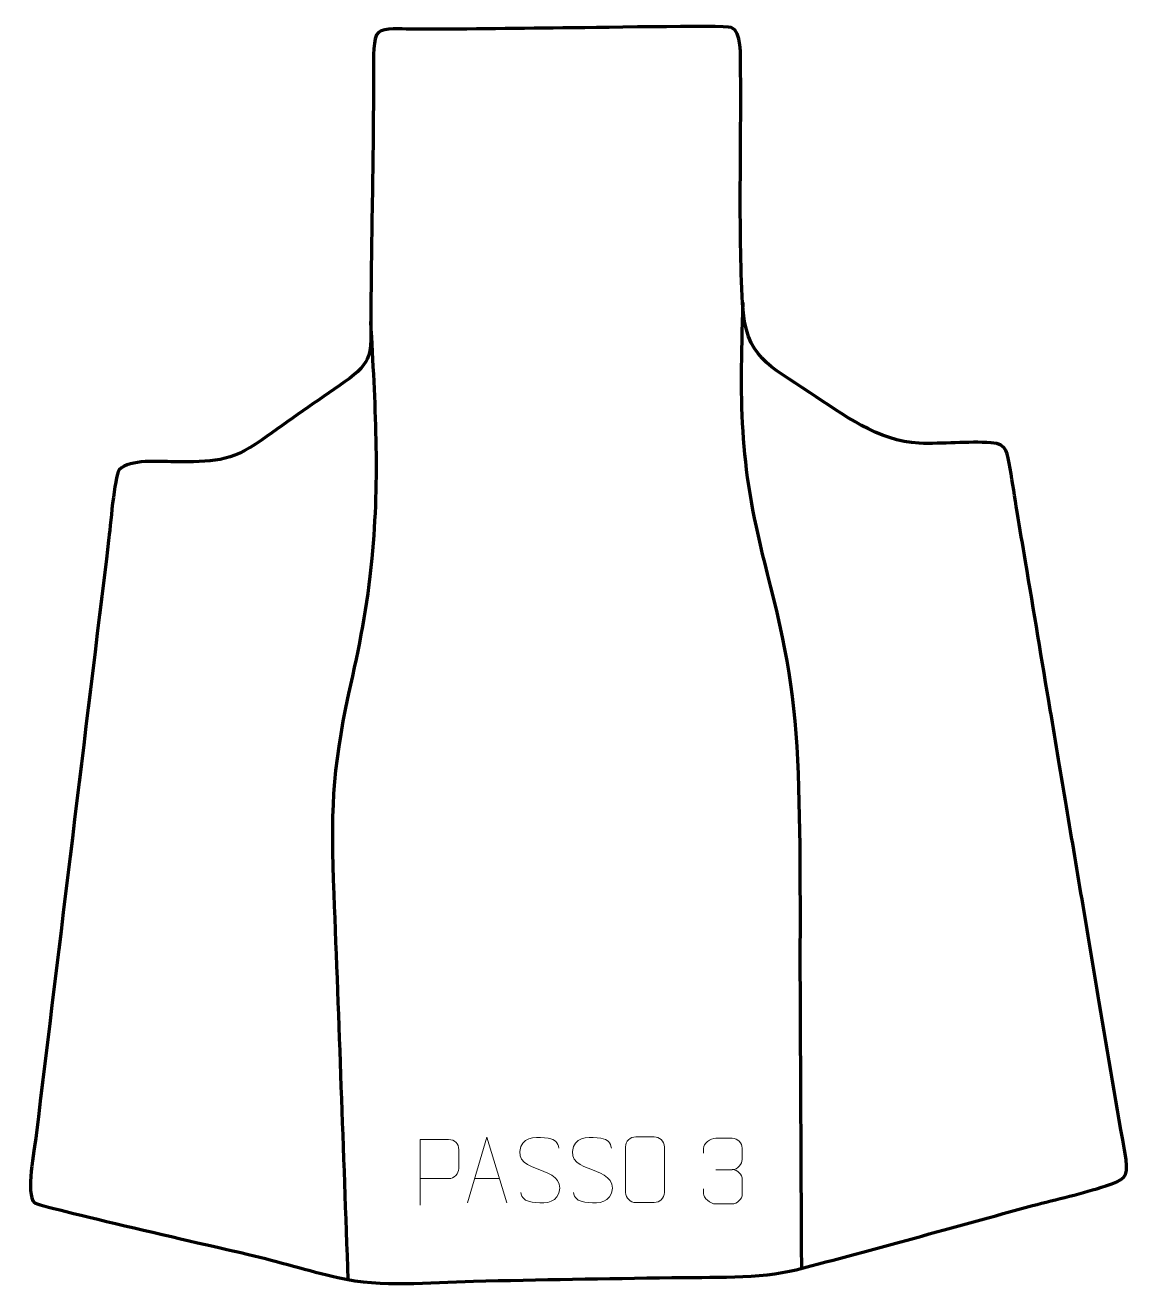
# Model space of a CAD drawing. Header units: millimetres. Extents: x 427 to 846, y 167 to 647.
import ezdxf

# ---------------------------------------------------------------- set-up
doc = ezdxf.new("R2010")
doc.units = ezdxf.units.MM
doc.header["$MEASUREMENT"] = 0
doc.layers.add('layer 1', color=7, linetype='Continuous')
doc.layers.add('layer 2', color=7, linetype='Continuous')

msp = doc.modelspace()

# ---------------------------------------------------------------- linework, layer by layer
at = {"layer": 'layer 1', "color": 142, "lineweight": 158}
for points, knots in [([(699.5474, 541.9698), (698.1117, 500.6707), (698.2081, 479.4408), (708.791, 438.8334), (708.791, 438.8334), (715.9708, 411.2239), (719.4819, 391.4232), (720.5327, 362.7674), (720.5327, 362.7674), (721.5851, 334.0696), (721.1271, 304.4875), (721.2699, 275.6903), (721.2699, 275.6903), (721.3014, 269.3421), (721.3329, 262.9937), (721.3643, 256.6455), (721.3643, 256.6455), (721.3927, 250.932), (721.4211, 245.2185), (721.4494, 239.5051), (721.4494, 239.5051), (721.4557, 238.2354), (721.462, 236.9658), (721.4683, 235.6961), (721.4683, 235.6961), (721.4683, 235.6961), (721.473, 234.7438), (721.473, 234.7438), (721.473, 234.7438), (721.4998, 229.3478), (721.5266, 223.9517), (721.5533, 218.5557), (721.5533, 218.5557), (721.6258, 203.9545), (721.6982, 189.3535), (721.7707, 174.7524)], [0, 0, 0, 0, 0.1, 0.1, 0.1, 0.1, 0.2, 0.2, 0.2, 0.2, 0.3, 0.3, 0.3, 0.3, 0.4, 0.4, 0.4, 0.4, 0.5, 0.5, 0.5, 0.5, 0.6, 0.6, 0.6, 0.6, 0.7, 0.7, 0.7, 0.7, 0.8, 0.8, 0.8, 0.8, 1, 1, 1, 1]), ([(558.0335, 534.7373), (559.7527, 503.5156), (561.5138, 475.9544), (558.5578, 444.5702), (558.5578, 444.5702), (556.7604, 426.1541), (553.7467, 411.244), (549.7312, 393.2848), (549.7312, 393.2848), (543.2575, 363.6801), (542.8746, 347.0421), (544.0756, 317.021), (544.0756, 317.021), (546.0164, 268.1772), (547.665, 219.3229), (549.4452, 170.4732)], [0, 0, 0, 0, 0.2, 0.2, 0.2, 0.2, 0.4, 0.4, 0.4, 0.4, 0.6, 0.6, 0.6, 0.6, 1, 1, 1, 1])]:
    msp.add_open_spline(points, degree=3, knots=knots, dxfattribs=at)
at = {"layer": 'layer 2', "color": 242, "lineweight": 158}
msp.add_open_spline([(572.8145, 645.8666), (592.0957, 645.7244), (611.7504, 646.1755), (631.0765, 646.3299), (631.0765, 646.3299), (638.4014, 646.3951), (692.838, 647.3705), (695.1409, 646.5451), (695.1409, 646.5451), (699.1904, 645.0937), (698.6206, 635.2327), (698.6709, 631.7229), (698.6709, 631.7229), (698.9859, 601.8242), (697.834, 571.4206), (699.4177, 541.6122), (699.4177, 541.6122), (700.5208, 520.8516), (709.5507, 518.0602), (725.0652, 507.6611), (725.0652, 507.6611), (737.4673, 499.3908), (751.0597, 489.1603), (766.4827, 488.4517), (766.4827, 488.4517), (775.5472, 488.0952), (785.056, 489.2194), (793.8431, 488.6265), (793.8431, 488.6265), (800.3689, 488.1862), (799.9746, 484.6196), (801.056, 478.8697), (801.056, 478.8697), (802.0897, 473.3733), (802.877, 467.83), (803.7714, 462.3095), (803.7714, 462.3095), (804.8211, 456.035), (805.8708, 449.7605), (806.9205, 443.486), (806.9205, 443.486), (810.0698, 424.6627), (813.2189, 405.8393), (816.3681, 387.0159), (816.3681, 387.0159), (817.4178, 380.7414), (818.4675, 374.467), (819.5172, 368.1925), (819.5172, 368.1925), (820.5145, 362.2317), (821.5117, 356.271), (822.5089, 350.3103), (822.5089, 350.3103), (824.6084, 337.7613), (826.7078, 325.2124), (828.8072, 312.6635), (828.8072, 312.6635), (830.8542, 300.4283), (832.9011, 288.1931), (834.9481, 275.9579), (834.9481, 275.9579), (838.2857, 255.9802), (841.76, 236.0493), (845.132, 216.0885), (845.132, 216.0885), (846.1664, 209.0526), (844.1538, 208.3519), (837.4214, 206.053), (837.4214, 206.053), (828.7364, 203.1576), (818.6228, 201.0017), (809.6194, 198.5589), (809.6194, 198.5589), (779.7577, 190.4518), (749.7295, 181.913), (719.7997, 174.1887), (719.7997, 174.1887), (706.3707, 170.7229), (686.6676, 171.4293), (672.5019, 171.2105), (672.5019, 171.2105), (647.444, 170.7469), (622.2336, 170.4737), (597.1983, 169.8118), (597.1983, 169.8118), (579.8462, 169.3531), (562.7347, 167.3272), (545.6363, 171.2126), (545.6363, 171.2126), (534.3432, 173.7787), (523.1134, 177.2756), (511.7089, 179.9874), (511.7089, 179.9874), (502.6379, 182.1293), (431.8815, 198.21), (430.346, 199.6504), (430.346, 199.6504), (426.8418, 202.9371), (430.2641, 219.7076), (430.9567, 225.2151), (430.9567, 225.2151), (440.1479, 300.6148), (449.3391, 376.0144), (458.5301, 451.414), (458.5301, 451.414), (459.0421, 455.8918), (460.744, 475.8072), (462.5264, 478.3038), (462.5264, 478.3038), (467.0314, 482.5591), (477.3774, 481.4028), (483.3384, 481.3962), (483.3384, 481.3962), (497.7657, 481.3732), (504.7202, 481.1239), (516.5572, 489.557), (516.5572, 489.557), (527.0564, 497.0483), (537.5551, 504.4438), (548.1848, 511.75), (548.1848, 511.75), (559.0374, 519.2094), (558.1666, 522.8571), (558.1749, 535.4561), (558.1749, 535.4561), (558.2264, 567.4754), (559.2861, 599.3179), (559.1266, 631.3959), (559.1266, 631.3959), (559.1131, 634.113), (558.9244, 642.9004), (561.0506, 644.6542), (561.0506, 644.6542), (563.3574, 646.557), (569.8546, 645.942), (572.8145, 645.8666)], degree=3, knots=[0, 0, 0, 0, 0.02857143, 0.02857143, 0.02857143, 0.02857143, 0.05714286, 0.05714286, 0.05714286, 0.05714286, 0.08571429, 0.08571429, 0.08571429, 0.08571429, 0.11428571, 0.11428571, 0.11428571, 0.11428571, 0.14285714, 0.14285714, 0.14285714, 0.14285714, 0.17142857, 0.17142857, 0.17142857, 0.17142857, 0.2, 0.2, 0.2, 0.2, 0.22857143, 0.22857143, 0.22857143, 0.22857143, 0.25714286, 0.25714286, 0.25714286, 0.25714286, 0.28571429, 0.28571429, 0.28571429, 0.28571429, 0.31428571, 0.31428571, 0.31428571, 0.31428571, 0.34285714, 0.34285714, 0.34285714, 0.34285714, 0.37142857, 0.37142857, 0.37142857, 0.37142857, 0.4, 0.4, 0.4, 0.4, 0.42857143, 0.42857143, 0.42857143, 0.42857143, 0.45714286, 0.45714286, 0.45714286, 0.45714286, 0.48571429, 0.48571429, 0.48571429, 0.48571429, 0.51428571, 0.51428571, 0.51428571, 0.51428571, 0.54285714, 0.54285714, 0.54285714, 0.54285714, 0.57142857, 0.57142857, 0.57142857, 0.57142857, 0.6, 0.6, 0.6, 0.6, 0.62857143, 0.62857143, 0.62857143, 0.62857143, 0.65714286, 0.65714286, 0.65714286, 0.65714286, 0.68571429, 0.68571429, 0.68571429, 0.68571429, 0.71428571, 0.71428571, 0.71428571, 0.71428571, 0.74285714, 0.74285714, 0.74285714, 0.74285714, 0.77142857, 0.77142857, 0.77142857, 0.77142857, 0.8, 0.8, 0.8, 0.8, 0.82857143, 0.82857143, 0.82857143, 0.82857143, 0.85714286, 0.85714286, 0.85714286, 0.85714286, 0.88571429, 0.88571429, 0.88571429, 0.88571429, 0.91428571, 0.91428571, 0.91428571, 0.91428571, 0.94285714, 0.94285714, 0.94285714, 0.94285714, 1, 1, 1, 1], dxfattribs=at)
at = {"layer": 'layer 2', "color": 250, "lineweight": 9}
for points, knots in [([(576.9297, 198.7282), (576.9297, 198.7282), (576.9297, 223.6818), (576.9297, 223.6818), (576.9297, 223.6818), (580.5247, 223.6818), (584.12, 223.6818), (587.7154, 223.6818), (587.7154, 223.6818), (590.0406, 223.6439), (591.598, 222.1538), (591.5938, 219.7877), (591.5938, 219.7877), (591.5934, 217.752), (591.5934, 214.6927), (591.5938, 212.6567), (591.5938, 212.6567), (591.5873, 210.7813), (589.7751, 208.8394), (587.7655, 208.8203), (587.7655, 208.8203), (587.7655, 208.8203), (576.9297, 208.8203), (576.9297, 208.8203)], [0, 0, 0, 0, 0.14285714, 0.14285714, 0.14285714, 0.14285714, 0.28571429, 0.28571429, 0.28571429, 0.28571429, 0.42857143, 0.42857143, 0.42857143, 0.42857143, 0.57142857, 0.57142857, 0.57142857, 0.57142857, 0.71428571, 0.71428571, 0.71428571, 0.71428571, 1, 1, 1, 1]), ([(594.8771, 199.5709), (594.8771, 199.5709), (602.2481, 224.5244), (602.2481, 224.5244), (602.2481, 224.5244), (602.2481, 224.5244), (609.818, 199.5709), (609.818, 199.5709)], [0, 0, 0, 0, 0.33333333, 0.33333333, 0.33333333, 0.33333333, 1, 1, 1, 1]), ([(622.3531, 212.2215), (618.1048, 213.6919), (613.1967, 215.4877), (615.2018, 221.008), (615.2018, 221.008), (616.7053, 225.1479), (621.9189, 224.7594), (625.5225, 224.1583), (625.5225, 224.1583), (628.3831, 223.6811), (629.2478, 222.4679), (629.5584, 220.3838)], [0, 0, 0, 0, 0.25, 0.25, 0.25, 0.25, 0.5, 0.5, 0.5, 0.5, 1, 1, 1, 1]), ([(642.3531, 212.2215), (638.1048, 213.6919), (633.1967, 215.4877), (635.2018, 221.008), (635.2018, 221.008), (636.7053, 225.1479), (641.9189, 224.7594), (645.5225, 224.1583), (645.5225, 224.1583), (648.3831, 223.6811), (649.2478, 222.4679), (649.5584, 220.3838)], [0, 0, 0, 0, 0.25, 0.25, 0.25, 0.25, 0.5, 0.5, 0.5, 0.5, 1, 1, 1, 1]), ([(658.8335, 224.698), (661.1592, 224.698), (663.4853, 224.698), (665.8114, 224.698), (665.8114, 224.698), (667.758, 224.7336), (669.7494, 223.242), (669.7761, 220.8044), (669.7761, 220.8044), (669.7757, 215.0575), (669.7757, 209.3102), (669.7761, 203.5625), (669.7761, 203.5625), (669.6363, 201.2391), (667.9591, 199.7595), (665.8114, 199.7487), (665.8114, 199.7487), (663.4795, 199.7491), (661.1476, 199.7491), (658.8161, 199.7487), (658.8161, 199.7487), (656.8911, 199.6433), (654.919, 201.5278), (654.9302, 203.5451), (654.9302, 203.5451), (654.9305, 209.3152), (654.9305, 215.0849), (654.9302, 220.8542), (654.9302, 220.8542), (654.9344, 222.9923), (656.6811, 224.7115), (658.8335, 224.698)], [0, 0, 0, 0, 0.11111111, 0.11111111, 0.11111111, 0.11111111, 0.22222222, 0.22222222, 0.22222222, 0.22222222, 0.33333333, 0.33333333, 0.33333333, 0.33333333, 0.44444444, 0.44444444, 0.44444444, 0.44444444, 0.55555556, 0.55555556, 0.55555556, 0.55555556, 0.66666667, 0.66666667, 0.66666667, 0.66666667, 0.77777778, 0.77777778, 0.77777778, 0.77777778, 1, 1, 1, 1]), ([(684.5452, 218.4667), (684.5452, 218.4667), (684.5452, 220.3239), (684.5452, 220.3239), (684.5452, 220.3239), (684.5309, 222.0658), (687.1954, 224.1839), (689.2545, 224.1612), (689.2545, 224.1612), (691.3186, 224.1612), (693.3826, 224.1612), (695.4463, 224.1612), (695.4463, 224.1612), (697.6408, 224.17), (699.2391, 222.3232), (699.2835, 220.4111), (699.2835, 220.4111), (699.2831, 218.976), (699.2831, 217.5409), (699.2835, 216.1054), (699.2835, 216.1054), (699.2349, 214.4519), (697.6323, 212.2219), (695.434, 212.2319), (695.434, 212.2319), (697.6377, 212.2207), (699.2457, 210.4175), (699.2997, 208.358), (699.2997, 208.358), (699.2993, 206.5733), (699.2993, 204.7886), (699.2997, 203.0035), (699.2997, 203.0035), (699.3098, 200.9421), (697.2549, 199.179), (695.434, 199.1871), (695.434, 199.1871), (693.3687, 199.1874), (691.3035, 199.1874), (689.2379, 199.1871), (689.2379, 199.1871), (687.0693, 199.1986), (684.5383, 201.5988), (684.5197, 203.0606), (684.5197, 203.0606), (684.5197, 203.0606), (684.5197, 204.9692), (684.5197, 204.9692)], [0, 0, 0, 0, 0.07692308, 0.07692308, 0.07692308, 0.07692308, 0.15384615, 0.15384615, 0.15384615, 0.15384615, 0.23076923, 0.23076923, 0.23076923, 0.23076923, 0.30769231, 0.30769231, 0.30769231, 0.30769231, 0.38461538, 0.38461538, 0.38461538, 0.38461538, 0.46153846, 0.46153846, 0.46153846, 0.46153846, 0.53846154, 0.53846154, 0.53846154, 0.53846154, 0.61538462, 0.61538462, 0.61538462, 0.61538462, 0.69230769, 0.69230769, 0.69230769, 0.69230769, 0.76923077, 0.76923077, 0.76923077, 0.76923077, 0.84615385, 0.84615385, 0.84615385, 0.84615385, 1, 1, 1, 1]), ([(622.3531, 212.2214), (626.3717, 210.5747), (631.4012, 208.6864), (629.5672, 203.3261), (629.5672, 203.3261), (628.1074, 199.0597), (623.1966, 199.3164), (619.4705, 199.8711), (619.4705, 199.8711), (616.7205, 200.2809), (615.4996, 201.4944), (615.1216, 203.6066)], [0, 0, 0, 0, 0.25, 0.25, 0.25, 0.25, 0.5, 0.5, 0.5, 0.5, 1, 1, 1, 1]), ([(642.3531, 212.2214), (646.3717, 210.5747), (651.4012, 208.6864), (649.5672, 203.3261), (649.5672, 203.3261), (648.1074, 199.0597), (643.1966, 199.3164), (639.4705, 199.8711), (639.4705, 199.8711), (636.7205, 200.2809), (635.4996, 201.4944), (635.1216, 203.6066)], [0, 0, 0, 0, 0.25, 0.25, 0.25, 0.25, 0.5, 0.5, 0.5, 0.5, 1, 1, 1, 1])]:
    msp.add_open_spline(points, degree=3, knots=knots, dxfattribs=at)
for points in [[(689.2549, 212.2215), (689.2549, 212.2215), (695.4513, 212.2215), (695.4513, 212.2215)], [(597.5997, 208.8203), (597.5997, 208.8203), (607.0954, 208.8203), (607.0954, 208.8203)]]:
    msp.add_open_spline(points, degree=3, dxfattribs=at)

doc.saveas('drawing.dxf')
